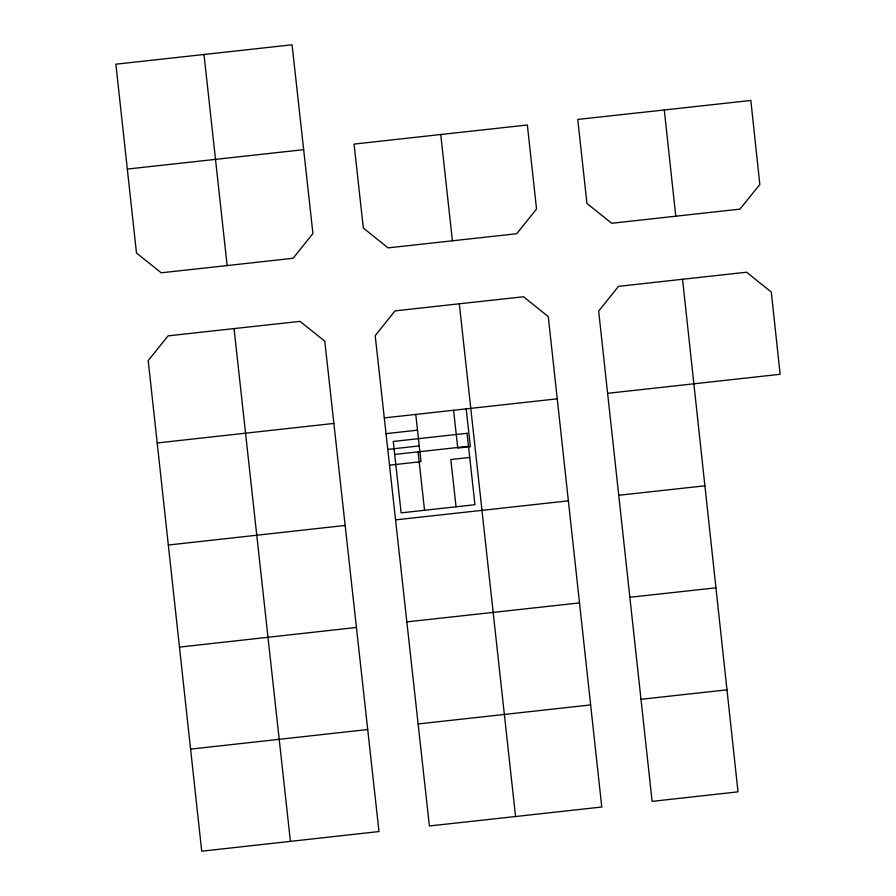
<?xml version="1.0" encoding="UTF-8"?>
<svg xmlns="http://www.w3.org/2000/svg" width="896" height="896" viewBox="0 0 896 896"><rect width="100%" height="100%" fill="white"/><g stroke="black" fill="none" stroke-linecap="round" stroke-linejoin="round"><path stroke-width="1.34" d="M127.344 169.064L303.666 149.666L312.928 233.542L293.082 258.272L227.147 265.563L161.202 272.787L136.483 253.008L115.875 64.198L292.062 44.8L303.666 149.666M440.742 134.512L354.066 144.088L363.328 228.032L388.058 247.878L516.701 233.733L536.536 209.014L527.352 125.003L440.742 134.512L452.402 240.778M664.294 109.973L750.837 100.464L759.842 184.475L739.928 209.138L611.666 223.272L586.947 203.426L577.752 119.426L664.294 109.973L675.774 216.238M234.058 328.586L168.056 335.877L148.21 360.606L201.723 851.2L378.986 831.544L324.778 341.141L299.992 321.362L234.058 328.586L290.416 841.378M459.312 303.789L395.024 310.89L375.189 335.619L429.397 825.966L515.558 816.525L601.776 807.005L548.274 316.602L523.544 296.755L459.312 303.789L515.558 816.525M682.55 279.261L746.592 272.216L771.31 292.062L780.125 374.293L607.611 393.322L652.12 801.371L738.024 791.851L682.55 279.261L618.52 286.362L598.674 311.08L607.611 393.322M157.214 442.96L333.85 423.427M384.261 417.906L557.211 398.832M385.997 433.653L417.502 430.17M387.744 449.411L419.25 445.928M394.677 454.429L468.496 446.32M389.48 465.17L420.997 461.675L415.766 414.422M469.728 457.442L450.822 459.536L456.053 506.8M168.302 545.037L345.128 525.448M395.539 519.87L568.366 500.842M356.418 627.458L179.469 647.114M406.818 621.88L579.466 602.918M190.624 749.123L367.707 729.534M641.021 699.294L726.936 689.842M418.107 723.957L590.621 704.928M618.766 495.264L704.872 485.822M629.866 597.274L715.904 587.832M466.178 408.845L470.366 446.656L457.755 448.056L453.578 410.245M418.074 451.864L424.547 510.283M203.997 54.499L227.147 265.563M467.051 433.294L393.243 441.459L401.139 512.87L474.958 504.706L467.051 433.294"/></g></svg>
